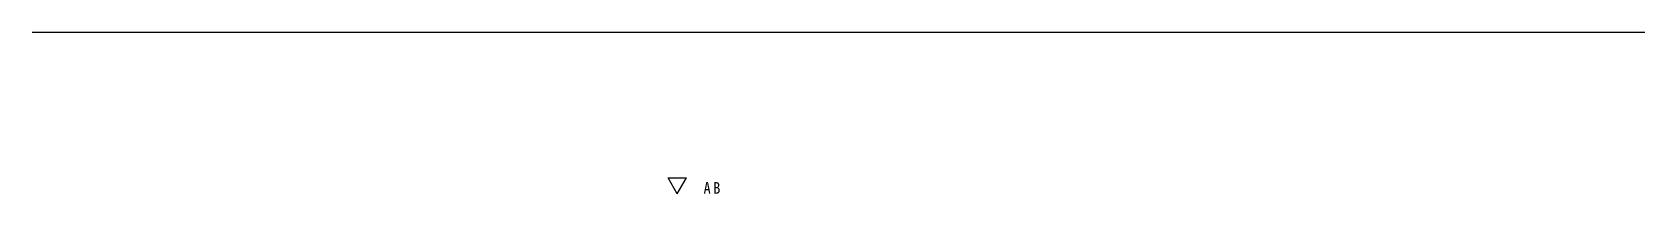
# Model space of a CAD drawing. Units: millimetres at full size, sheet at 1:100. Extents: x -15551 to 15061, y -6551 to -3490.
import ezdxf

# ---------------------------------------------------------------- set-up
doc = ezdxf.new("R2010")
doc.units = ezdxf.units.MM
doc.header["$LTSCALE"] = 100
doc.layers.add('0-0', color=7, linetype='Continuous')
doc.styles.add('ＭＳ ゴシック', font='')
doc.styles.get('ＭＳ ゴシック').set_extended_font_data('MS Gothic')

msp = doc.modelspace()

# ---------------------------------------------------------------- linework, layer by layer
at = {"layer": '0-0'}
for p, q in [((-15551, -3489.8), (15061.2, -3489.8)), ((-3306.1, -6551), (-3479.3, -6251)), ((-3479.3, -6251), (-3132.9, -6251)), ((-3306.1, -6551), (-3132.9, -6251))]:
    msp.add_line(p, q, dxfattribs=at)

# ---------------------------------------------------------------- texts
at = {"layer": '0-0', "insert": (-2806.1, -6551), "char_height": 219.9, "attachment_point": 7, "style": 'ＭＳ ゴシック'}
msp.add_mtext('\\T1.36;\\W0.9;AB', dxfattribs=at)

doc.saveas('drawing.dxf')
